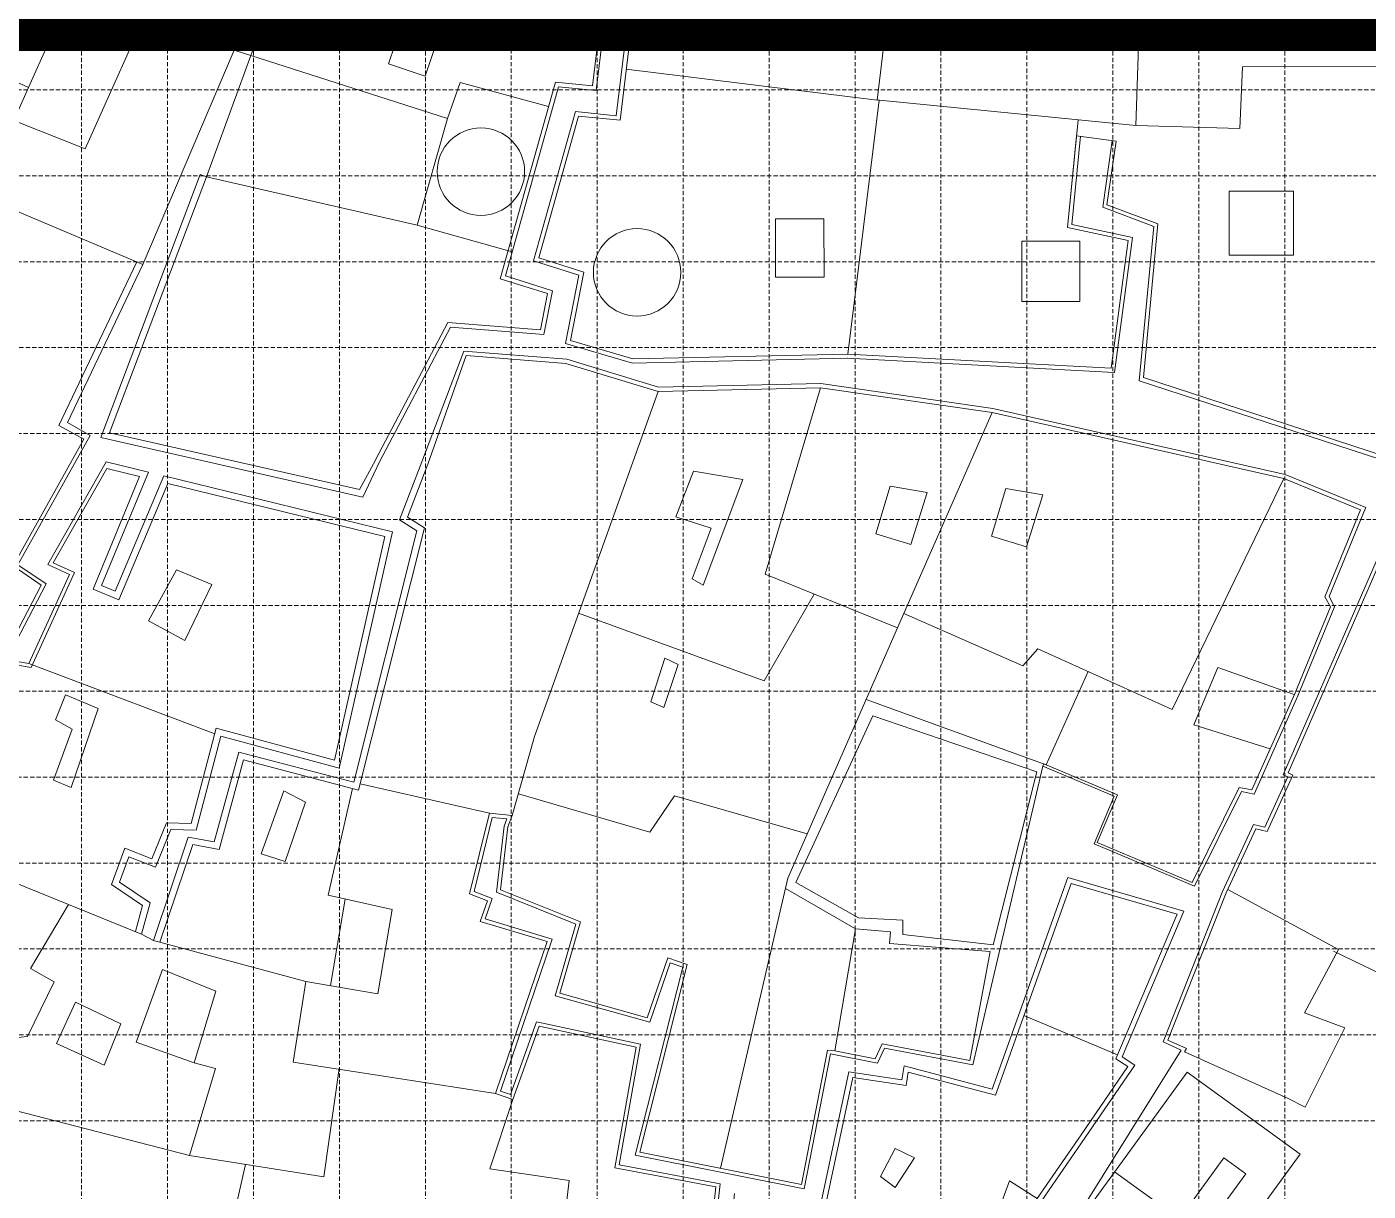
# Model space of a CAD drawing. Header units: millimetres. Extents: x 4203764 to 12476749, y 34048 to 3000914.
# Drawn here: x 11854375 to 11932417, y 2142372 to 2210146 of the extents above; entities that cross this region are included whole.
import ezdxf

# ---------------------------------------------------------------- set-up
doc = ezdxf.new("R2010")
doc.units = ezdxf.units.MM
doc.header["$MEASUREMENT"] = 0
doc.linetypes.add('DASHED', pattern=[0.75, 0.5, -0.25])
for name, color, linetype, lineweight in [('4', 1, 'Continuous', 35), ('building property', 253, 'Continuous', 15), ('open space', 94, 'Continuous', 5), ('streets', 254, 'Continuous', 9)]:
    doc.layers.add(name, color=color, linetype=linetype, lineweight=lineweight)

# ---------------------------------------------------------------- blocks, each defined once
blk = doc.blocks.new('GRID')
at = {"layer": 'building property', "color": 253, "linetype": 'DASHED', "lineweight": 15, "ltscale": 500}
for p, q in [((12681403, 2126471), (12681403, 2336721)), ((12691403, 2126471), (12691403, 2336721)), ((12701403, 2126471), (12701403, 2336721)), ((12711403, 2126471), (12711403, 2336721)), ((12721403, 2126471), (12721403, 2336721)), ((12731403, 2126471), (12731403, 2336721)), ((12741403, 2126471), (12741403, 2336721)), ((12676403, 2121471), (12676403, 2331721)), ((12686403, 2121471), (12686403, 2331721)), ((12696403, 2121471), (12696403, 2331721)), ((12706403, 2121471), (12706403, 2331721)), ((12716403, 2121471), (12716403, 2331721)), ((12726403, 2121471), (12726403, 2331721)), ((12736403, 2121471), (12736403, 2331721)), ((12746403, 2121471), (12746403, 2331721)), ((13056903, 2206471), (12611403, 2206471)), ((13061903, 2201471), (12616403, 2201471)), ((13056903, 2196471), (12611403, 2196471)), ((13061903, 2191471), (12616403, 2191471)), ((13056903, 2186471), (12611403, 2186471)), ((13061903, 2181471), (12616403, 2181471)), ((13056903, 2176471), (12611403, 2176471)), ((13061903, 2171471), (12616403, 2171471)), ((13056903, 2166471), (12611403, 2166471)), ((13061903, 2161471), (12616403, 2161471)), ((13056903, 2156471), (12611403, 2156471)), ((13061903, 2151471), (12616403, 2151471)), ((13056903, 2146471), (12611403, 2146471))]:
    blk.add_line(p, q, dxfattribs=at)

msp = doc.modelspace()

# ---------------------------------------------------------------- linework, layer by layer
at = {"layer": '4', "lineweight": 30, "const_width": 2852.91097}
for points in [[(11789423.9766, 2210167.61517), (11908223.9766, 2210167.61517), (11908223.9766, 2378367.61517), (11789423.9766, 2378367.61517), (11789423.9766, 2210167.61517)], [(11908223.9766, 2210167.61517), (12027023.9766, 2210167.61517), (12027023.9766, 2378367.61517), (11908223.9766, 2378367.61517), (11908223.9766, 2210167.61517)]]:
    msp.add_lwpolyline(points, dxfattribs=at)
at = {"layer": 'building property'}
for p, q in [((11902146.17668, 2191099.13419), (11903969.89008, 2205870.07816)), ((11877700.46435, 2184697.51687), (11879936.00926, 2191011.02681)), ((11879936.00926, 2191011.02681), (11885740.28688, 2190557.87498)), ((11912329.23565, 2172943.86163), (11905393.91943, 2175988.31918)), ((11924242.43554, 2159929.86226), (11930696.6265, 2156433.82527)), ((11930696.6265, 2156433.82527), (11928705.08541, 2152761.6571)), ((11928705.08541, 2152761.6571), (11931063.06481, 2151874.02651)), ((11931063.06481, 2151874.02651), (11928760.54658, 2147270.1956)), ((11889836.02597, 2150753.08689), (11888583.61978, 2143722.25255)), ((11927765.01449, 2147766.8472), (11921738.02742, 2150489.78066)), ((11928760.54658, 2147270.1956), (11927765.01449, 2147766.8472)), ((11888583.61978, 2143722.25255), (11894470.47716, 2142618.07516))]:
    msp.add_line(p, q, dxfattribs=at)
for points in [[(11867408.44631, 2208479.15128), (11857293.7888, 2211717.73175), (11862823.39598, 2226961.60651)], [(11915546.34595, 2204740.73601), (11914930.74856, 2198456.82169), (11918459.34921, 2197716.31464), (11917463.67196, 2190280.71002), (11902146.17668, 2191099.13419), (11889640.44464, 2190827.10576), (11885999.14363, 2191885.69253), (11886774.95833, 2195865.26961), (11884162.27, 2196694.43723), (11886476.991, 2204945.25225), (11888887.34783, 2204703.91843), (11891305.51147, 2224621.41058), (11913826.89897, 2222864.08886), (11920836.67914, 2222317.12261), (11920989.46068, 2223966.1362), (11935719.10861, 2224411.38687), (11967038.65797, 2226501.74882)], [(11918906.94678, 2204411.51811), (11924958.31575, 2204230.74707), (11925108.86609, 2207818.00814), (11936029.01065, 2207831.04375), (11935673.86415, 2224410.01921)], [(11873093.58093, 2223668.97049), (11867408.44631, 2208479.15128), (11878858.13344, 2204813.11186), (11879590.94146, 2206907.9038), (11884732.16353, 2205500.96917)], [(11889249.58637, 2207687.53919), (11903840.10044, 2205886.1028), (11905959.65068, 2223477.96251)], [(11903784.26839, 2205892.99617), (11918906.94678, 2204411.51811), (11919497.38994, 2222421.62603)], [(11874669.56409, 2184946.90046), (11878878.5516, 2192929.23002), (11884256.20374, 2192509.38571), (11884666.56748, 2194614.36532), (11881922.31824, 2195485.28535), (11885130.07876, 2206919.33665), (11887286.59037, 2206703.41875), (11888710.56074, 2218432.11991)], [(11852757.21351, 2213741.94426), (11850657.23781, 2208371.69123), (11854470.19895, 2206605.36047), (11856841.39843, 2211919.5876)], [(11854470.67199, 2206606.42064), (11853614.64301, 2204687.92645), (11857766.23008, 2203041.46394), (11861105.78716, 2210497.17995)], [(11851656.15002, 2200298.63882), (11861118.7394, 2196303.68248), (11866433.64351, 2208791.27033)], [(11867408.44631, 2208479.15128), (11864820.64752, 2201411.60014), (11877085.02362, 2198604.71015), (11878858.13344, 2204813.11186)], [(11933359.8966, 2185158.35537), (11919340.01708, 2189728.83134), (11920177.26725, 2198674.44727), (11917220.57252, 2199788.16762), (11917746.70836, 2203483.25436), (11915455.12309, 2203809.5485)], [(11864820.64752, 2201411.60014), (11859190.84437, 2186516.4255), (11873733.8588, 2183209.98625), (11874652.52814, 2184914.59184)], [(11877085.02362, 2198604.71015), (11882618.58436, 2197052.29996)], [(11860777.94644, 2196466.17153), (11856240.14716, 2186948.91439), (11857686.53123, 2186142.08464), (11853570.85323, 2178764.00875), (11855213.99093, 2177654.93874), (11853375.35395, 2174097.07003), (11848635.7634, 2175170.80785), (11845428.48262, 2169551.97617)], [(11885740.28688, 2190557.87498), (11891098.08434, 2188912.90389), (11900559.49611, 2189132.46239), (11910531.84863, 2187692.59266), (11927517.73638, 2183849.74751), (11931974.55379, 2182021.72456), (11929900.63566, 2176973.12208), (11930219.37814, 2176380.93876), (11929445.13869, 2174499.06848), (11928123.1459, 2171285.82617)], [(11900559.49611, 2189132.46239), (11897330.22438, 2178281.5981), (11905033.89612, 2175168.18112), (11910531.84863, 2187692.59266)], [(11883907.73593, 2168841.62866), (11883907.73593, 2168841.62866), (11883907.73593, 2168841.62866), (11891098.08434, 2188912.90389)], [(11833885.94976, 2133941.94684), (11827522.3276, 2138543.24432), (11842897.007, 2163896.96611), (11844261.26586, 2163994.8209), (11850053.05429, 2173625.63472), (11854624.45152, 2172850.44759), (11857156.67162, 2178378.1913), (11855915.10467, 2178949.84447), (11859022.52235, 2184429.95744), (11860933.74155, 2183962.8378), (11858226.85355, 2177416.23799), (11859722.3519, 2176801.97769), (11862571.74405, 2183562.49485), (11875202.75385, 2180475.35927), (11872271.12341, 2167462.66135), (11865392.90669, 2169324.6306), (11863939.17677, 2163764.89682), (11862499.0668, 2163805.417), (11861655.26068, 2161716.47476), (11860082.21721, 2162336.93728), (11859311.0524, 2160216.52928), (11861114.74439, 2158994.09356), (11860694.72984, 2157481.7906)], [(11862119.13758, 2156870.80129), (11864025.00244, 2162556.29942), (11865556.51578, 2162269.87906), (11866983.07911, 2167473.56932), (11873679.5325, 2165716.23405), (11877504.18544, 2180978.76999), (11876515.8805, 2181606.28171), (11877700.46435, 2184697.51687)], [(11893163.02131, 2184272.82637), (11896038.36601, 2183795.42494), (11893718.5548, 2177647.14282), (11893091.77296, 2178015.00076), (11894196.43947, 2180960.28414), (11892131.96345, 2181622.05694), (11893163.02131, 2184272.82637)], [(11927517.73638, 2183849.74751), (11921016.35829, 2170407.40989), (11913195.81034, 2173933.14603), (11912329.23565, 2172943.86163)], [(11904599.08496, 2183407.95365), (11906757.9301, 2183035.69629), (11905804.31867, 2180008.98018), (11903769.91106, 2180630.02703), (11904599.08496, 2183407.95365)], [(11911327.66781, 2183267.63152), (11913486.51295, 2182895.37417), (11912532.90151, 2179868.65806), (11910498.49391, 2180489.7049), (11911327.66781, 2183267.63152)], [(11934204.60822, 2180623.74032), (11933531.58893, 2179963.23822), (11927755.25218, 2166723.58997), (11928034.31292, 2166596.56042), (11926537.29721, 2163307.89009), (11925878.35371, 2163459.49141), (11924150.146, 2159730.73994), (11920761.69364, 2151171.23878), (11921854.94828, 2150677.31709), (11921738.02742, 2150489.78066)], [(11863081.85971, 2178538.24974), (11865138.4652, 2177679.47756), (11863561.68531, 2174431.53023), (11861457.14444, 2175576.813), (11863081.85971, 2178538.24974)], [(11886475.88464, 2176010.4078), (11897266.64976, 2172079.80865), (11900187.15036, 2177126.97961)], [(11898647.1144, 2160588.66993), (11905033.89612, 2175168.18112)], [(11854495.32462, 2173094.51363), (11865306.79702, 2168995.30751)], [(11891489.27378, 2173396.44121), (11892275.14512, 2173034.60474), (11891429.96669, 2170529.4194), (11890674.32919, 2170861.08999), (11891489.27378, 2173396.44121)], [(11928118.51364, 2171275.65164), (11923670.10484, 2172846.46319), (11922282.89797, 2169526.02827), (11926711.5494, 2168117.5311)], [(11930399.5987, 2156345.60338), (11934263.28457, 2154485.92314), (11936056.05834, 2158145.26697), (11933065.27539, 2159189.41013), (11934783.32001, 2162774.05739), (11937533.86907, 2161464.92832), (11939110.91903, 2165354.54782), (11933427.33733, 2167034.02854), (11933687.65655, 2172499.58217), (11937389.80427, 2171355.47149), (11938275.802, 2173312.01717)], [(11916125.70667, 2172612.26143), (11913682.66168, 2167193.26532), (11917825.96317, 2165439.63521), (11916656.30639, 2162676.08738), (11922173.25896, 2160341.06683), (11924917.30881, 2165875.14232), (11925649.86024, 2165734.42692), (11928125.62966, 2171291.62451)], [(11856634.84486, 2171254.75096), (11858524.07324, 2170474.94365), (11856948.90333, 2165870.9614), (11855917.6293, 2166294.54761), (11857008.2178, 2169262.93474), (11856037.547, 2169807.6857), (11856634.84486, 2171254.75096)], [(11913682.66168, 2167193.26532), (11903203.19273, 2170989.11854)], [(11883907.73593, 2168841.62866), (11882618.54175, 2164231.74709)], [(11869320.22226, 2165682.62804), (11870595.1492, 2165009.23398), (11869396.82973, 2161564.38788), (11868009.51962, 2162013.10491), (11869320.22226, 2165682.62804)], [(11873322.71166, 2165809.87374), (11871917.30476, 2159600.56186), (11875626.58622, 2158765.66736), (11874791.01821, 2153866.65589), (11870603.2082, 2154581.88071), (11869865.2662, 2149884.89405), (11881652.97405, 2148048.74163)], [(11873772.69996, 2166088.02511), (11881289.8535, 2164367.30742)], [(11882975.69879, 2165508.86398), (11890628.93642, 2163273.35461), (11892064.68379, 2165388.09382), (11899776.6787, 2163167.19791)], [(11844132.16227, 2164205.16595), (11861046.86782, 2157338.84441)], [(11889836.02597, 2150753.08689), (11884177.10455, 2151972.62428), (11882656.36627, 2147715.17667), (11881652.97405, 2148048.74163), (11884651.47228, 2156896.16167), (11880760.30341, 2158074.99525), (11881169.29953, 2159274.7559), (11880135.88487, 2159682.285), (11881289.8535, 2164367.30742), (11882618.54175, 2164231.74709), (11882354.30896, 2163572.5621), (11881937.97983, 2159921.8703), (11886588.36232, 2158044.28255), (11885386.30429, 2153891.2687), (11890475.93143, 2152470.29017), (11891672.00427, 2155949.48728), (11892802.53618, 2155560.83482), (11890040.13278, 2144647.90602), (11899438.32719, 2142759.14647), (11900961.17504, 2150575.05328), (11901394.50755, 2150536.59006)], [(11894740.63807, 2143703.24326), (11898647.1144, 2160588.66993)], [(11912984.58567, 2141696.29104), (11915713.02248, 2145658.60408), (11918436.82975, 2149627.69599), (11917741.28586, 2150081.08698), (11921299.6302, 2158488.38641), (11915134.51316, 2160272.90882), (11910732.50395, 2147963.72334), (11905657.24111, 2149304.34228), (11905527.15325, 2148522.88403), (11902428.14184, 2148995.21921), (11900826.78382, 2141439.6567)], [(11902594.46751, 2157633.7063), (11898508.71797, 2159990.46261)], [(11856791.47206, 2159066.27121), (11854596.40031, 2155329.50842), (11855957.87708, 2154561.74057), (11854420.42126, 2151369.70061), (11853296.01992, 2151251.0548), (11851877.13684, 2147527.15878), (11863833.00712, 2144458.65436), (11865353.50881, 2149504.26169), (11864108.52818, 2149837.55132)], [(11872905.85206, 2159378.05712), (11872044.68066, 2154335.6955)], [(11861753.96698, 2156969.32081), (11870603.2082, 2154581.88071)], [(11862272.66098, 2155273.23477), (11865367.55956, 2154015.49998), (11864108.52818, 2149837.55132), (11860727.13765, 2151037.9462), (11862272.66098, 2155273.23477)], [(11857200.63149, 2153378.78165), (11859836.34548, 2152109.38882), (11858883.16679, 2149704.26339), (11856111.14705, 2150973.60235), (11857200.63149, 2153378.78165)], [(11912392.19105, 2152604.64873), (11917834.46291, 2150301.23639)], [(11863833.00712, 2144458.65436), (11871662.50902, 2143204.48982), (11872549.36915, 2149507.2122)], [(11882656.36627, 2147715.17667), (11881319.63259, 2143675.49544), (11885938.87396, 2143000.23451), (11885163.86696, 2136526.72701)], [(11904892.34492, 2144851.66223), (11906013.57118, 2144316.69973), (11904893.23932, 2142588.36219), (11904040.04471, 2143220.77606), (11904892.34492, 2144851.66223)], [(11867106.19492, 2143934.34053), (11864738.09055, 2133518.8859)], [(11920249.81737, 2141610.01917), (11917661.23921, 2143493.0863)], [(11867677.83769, 2126236.83302), (11868037.43958, 2132955.42069), (11874288.005, 2132527.41867), (11876032.45297, 2131979.30169), (11877084.18695, 2130880.81577), (11878300.19142, 2131066.54572), (11878226.4111, 2135255.44119), (11877070.74432, 2135235.08607), (11876129.69051, 2134259.74321), (11874763.46652, 2134562.36515), (11875916.60827, 2136141.74614), (11877429.14896, 2136753.82404), (11880125.42796, 2137134.63597), (11883851.5791, 2137170.56133), (11886715.83767, 2136266.63479), (11886746.42262, 2135871.62249), (11892593.55234, 2135645.5913), (11893791.04459, 2136196.63792), (11894470.47716, 2142618.07516)], [(11913150.91435, 2141937.83826), (11911544.89214, 2142974.58816), (11910537.75476, 2140226.44874), (11906086.38963, 2141164.46212), (11905250.51424, 2137197.79529), (11901827.77929, 2137849.4648), (11901756.37206, 2136399.50698)]]:
    msp.add_lwpolyline(points, dxfattribs=at)
for points in [[(11877259.89819, 2213446.95935), (11879390.72746, 2212726.01145), (11877547.64129, 2207278.59706), (11875416.81202, 2207999.54496)], [(11924330.90957, 2200578.41164), (11928064.71519, 2200579.88714), (11928066.18891, 2196850.6044), (11924332.38329, 2196849.1289)], [(11897929.34625, 2198961.18777), (11900755.16905, 2198962.30446), (11900756.50745, 2195575.41938), (11897930.68466, 2195574.30269)], [(11912266.03097, 2197666.43816), (11915648.06009, 2197667.77465), (11915649.44731, 2194157.37242), (11912267.41819, 2194156.03594)], [(11901394.50755, 2150536.59006), (11903739.5696, 2150079.6792), (11904147.13914, 2150939.81147), (11909248.42108, 2149986.60032), (11910432.27014, 2156322.18274), (11904568.66363, 2156788.06528), (11904623.0465, 2157472.52912), (11902594.46751, 2157633.7063)], [(11915538.65951, 2140575.25966), (11921891.54064, 2149308.31491), (11928458.22974, 2144531.36182), (11922105.34861, 2135798.30657)], [(11924028.3253, 2144311.56425), (11925296.16646, 2143389.27029), (11922317.29565, 2139294.33401), (11921049.45449, 2140216.62797)]]:
    msp.add_lwpolyline(points, close=True, dxfattribs=at)
for centre in [(11880793.24136, 2201716.51248), (11889883.41062, 2195853.90506)]:
    msp.add_circle(centre, 2544.30809, dxfattribs=at)
at = {"layer": 'open space'}
msp.add_lwpolyline([(11903603.91343, 2170034.98059), (11913144.35372, 2166775.06593), (11910604.59058, 2156715.45243), (11905334.91404, 2157309.51446), (11905334.58044, 2158153.69323), (11902761.28074, 2158283.99305), (11899112.30374, 2160331.09187), (11903603.91343, 2170034.98059)], dxfattribs=at)
at = {"layer": 'streets'}
for p, q in [((11888671.20339, 2204973.90367), (11891088.73441, 2224886.18515)), ((11883859.81748, 2196531.16987), (11886295.12236, 2205211.80567)), ((11886295.12236, 2205211.80567), (11888671.20339, 2204973.90367)), ((11915455.12309, 2203809.5485), (11914930.74856, 2198456.82169)), ((11915672.18644, 2203778.6413), (11915167.89012, 2198630.8695)), ((11914930.74856, 2198456.82169), (11918459.34921, 2197716.31464)), ((11915167.89012, 2198630.8695), (11918703.45729, 2197888.90047)), ((11918459.34921, 2197716.31464), (11917463.67196, 2190280.71002)), ((11886490.27, 2195696.36457), (11883859.81748, 2196531.16987)), ((11885713.09556, 2191709.81263), (11886490.27, 2195696.36457)), ((11877347.91547, 2184832.61617), (11879793.22461, 2191270.03479)), ((11879793.22461, 2191270.03479), (11885794.18398, 2190801.52762)), ((11891132.58355, 2189162.51213), (11885794.18398, 2190801.52762)), ((11909423.50365, 2149731.05112), (11913489.38305, 2167117.53488)), ((11884035.44921, 2152227.22338), (11890088.72964, 2150922.69885)), ((11890088.72964, 2150922.69885), (11888837.3321, 2143897.52698)), ((11901142.91289, 2150362.44911), (11903864.66538, 2149832.14405)), ((11903864.66538, 2149832.14405), (11904272.81228, 2150693.49478)), ((11904272.81228, 2150693.49478), (11909423.50365, 2149731.05112)), ((11888837.3321, 2143897.52698), (11894709.57767, 2142796.09027)), ((11894709.57767, 2142796.09027), (11893995.76515, 2136049.72221))]:
    msp.add_line(p, q, dxfattribs=at)
for points in [[(11874888.14728, 2184831.64414), (11879021.33625, 2192670.22204), (11884456.59407, 2192245.88034), (11884951.2558, 2194783.27036), (11882224.77075, 2195648.55272), (11885311.94741, 2206652.78323), (11887502.73481, 2206433.43351), (11888977.03852, 2218576.71121)], [(11919102.76965, 2189544.54933), (11919943.59817, 2198528.3983), (11916978.9515, 2199645.11398), (11917529.85305, 2203514.13195)], [(11864820.64752, 2201411.60014), (11864467.48331, 2201545.08263), (11858684.40764, 2186244.38387), (11873930.04151, 2182778.19999), (11874888.14728, 2184831.64414)], [(11918703.45729, 2197888.90047), (11917649.53177, 2190018.30438), (11917637.13305, 2190022.34636), (11902132.90523, 2190850.74779)], [(11848745.57809, 2174921.33646), (11853492.17456, 2173846.01148), (11855498.04257, 2177727.4819), (11853860.15894, 2178833.00557), (11858061.74944, 2186365.0947), (11856733.36155, 2187106.10318), (11861118.7394, 2196303.68248)], [(11885713.09556, 2191709.81263), (11889607.67566, 2190577.59341), (11902142.2401, 2190850.24902)], [(11891132.58355, 2189162.51213), (11900574.48762, 2189381.61795), (11910577.13615, 2187937.37389), (11927592.89768, 2184087.77017), (11932271.50464, 2182168.77729)], [(11940014.37327, 2178646.20826), (11933093.02992, 2184983.72922), (11919102.76965, 2189544.54933)], [(11858994.92511, 2184825.36356), (11855607.00003, 2178850.55937), (11856866.47984, 2178270.65859), (11854495.32462, 2173094.51363), (11849942.35104, 2173866.57659), (11844132.16227, 2164205.16595), (11842768.41371, 2164107.34776), (11827230.29194, 2138484.10021)], [(11858994.92511, 2184825.36356), (11861450.74663, 2184225.13807), (11858720.35414, 2177621.69273), (11859519.74219, 2177293.35245), (11862348.80823, 2184005.64351), (11875652.55853, 2180754.08393), (11872552.8342, 2166995.26364)], [(11865284.2915, 2162704.88368), (11866717.70031, 2167933.54426), (11873406.1055, 2166178.32105), (11877071.70545, 2180806.14525), (11876052.84424, 2181453.05828), (11877347.91547, 2184832.61617)], [(11913682.66168, 2167193.26532), (11913550.40536, 2167252.89041), (11913489.38305, 2167117.53488), (11917635.81527, 2165362.57971), (11916466.15849, 2162599.03188), (11922310.77735, 2160125.32833), (11925039.55928, 2165628.61217), (11925779.2179, 2165486.53155), (11928325.71433, 2171202.48543), (11929647.70713, 2174415.72773), (11930461.39015, 2176393.46978), (11930142.61346, 2176985.71668), (11932100.7825, 2181752.54759), (11932271.50464, 2182168.77729)], [(11921536.62916, 2150580.77042), (11920481.13804, 2151057.63092), (11923948.78249, 2159817.1776), (11925754.32748, 2163712.79069), (11926412.0581, 2163561.4684), (11927744.20413, 2166487.95013), (11927468.26434, 2166613.55901), (11933347.8222, 2180089.79512), (11934199.13954, 2180929.78941)], [(11864228.53061, 2163379.05782), (11865661.83946, 2168860.69197), (11872552.8342, 2166995.26364)], [(11884035.44921, 2152227.22338), (11882522.15707, 2147990.62197), (11881931.14469, 2148187.09651), (11884931.56289, 2157040.18168), (11881040.78015, 2158218.89828), (11881444.05169, 2159401.86625), (11880394.3634, 2159815.81289), (11881457.00964, 2164130.07354), (11882307.03765, 2164043.34885), (11882140.01884, 2163626.68484)], [(11864228.53061, 2163379.05782), (11862750.82494, 2163420.63583), (11861865.07642, 2161227.8602)], [(11899611.18851, 2142500.98418), (11889771.30229, 2144478.51075), (11892540.73561, 2155419.21138), (11891807.93651, 2155671.13188), (11890615.9367, 2152203.78261), (11885114.41722, 2153739.75782), (11886322.97043, 2157915.21199), (11881701.46836, 2159781.1393), (11882140.01884, 2163626.68484)], [(11865284.2915, 2162704.88368), (11863771.45579, 2162987.81099), (11861753.96698, 2156969.32081), (11861046.86782, 2157338.84441), (11861551.11525, 2159154.436), (11859766.42491, 2160363.99352), (11860304.47178, 2161843.41641), (11861865.07642, 2161227.8602)], [(11899565.19329, 2141732.30308), (11900589.23763, 2141732.70776), (11902198.74342, 2149326.71321), (11905285.46922, 2148856.25053), (11905420.92649, 2149669.96366), (11910547.11979, 2148315.89156), (11914951.29072, 2160631.12178), (11921698.27726, 2158678.17449)], [(11921637.37438, 2158467.76895), (11921612.29654, 2158475.02785)], [(11899611.18851, 2142500.98418), (11901142.91289, 2150362.44911)]]:
    msp.add_lwpolyline(points, dxfattribs=at)
for points in [[(11895539.75474, 2142243.86947), (11894938.42541, 2136416.52315), (11898057.63078, 2136516.12295), (11899848.12743, 2136316.88898), (11901728.49615, 2136107.65468), (11901558.65022, 2132716.27844), (11905568.26892, 2131362.11379, -0.1225755373), (11909247.99361, 2131574.51027), (11910766.67845, 2134453.09498), (11909792.79992, 2134966.89419), (11914184.03651, 2141270.91766), (11913397.31005, 2141778.78024), (11915954.59469, 2145492.54127), (11918848.39409, 2149709.34321), (11918106.85313, 2150192.71744), (11921698.27726, 2158678.17449)], [(11900777.36721, 2120731.14059), (11902023.81636, 2126157.56447, -0.2164523504), (11904953.91601, 2129796.38074, -0.1914450842), (11909666.78776, 2130213.28644), (11911656.07266, 2133983.86804), (11912055.47302, 2134587.54572), (11911444.8109, 2135276.44734), (11915489.70371, 2140881.74137), (11921536.62916, 2150580.77042)]]:
    msp.add_lwpolyline(points, format="xyb", dxfattribs=at)

# ---------------------------------------------------------------- block references
at = {"layer": '4', "lineweight": 35}
msp.add_blockref('GRID', (-818840.49034, 0), dxfattribs=at)

doc.saveas('drawing.dxf')
